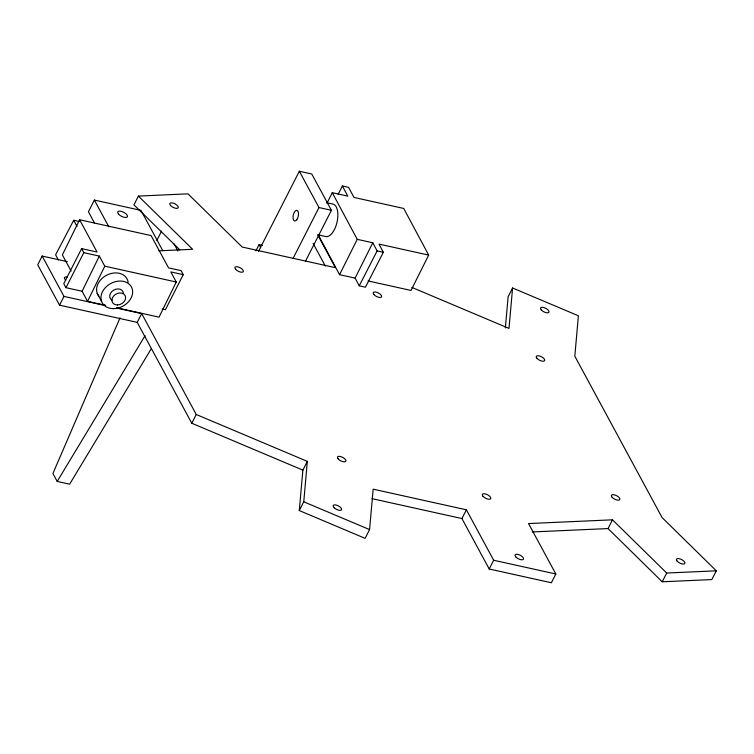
<?xml version="1.0" encoding="UTF-8"?>
<svg xmlns="http://www.w3.org/2000/svg" width="754" height="754" viewBox="0 0 754 754"><rect width="100%" height="100%" fill="white"/><g stroke="black" fill="none" stroke-linecap="round" stroke-linejoin="round"><path stroke-width="1.13" d="M372.099 498.677L461.929 518.554L489.214 568.997L551.362 582.757L555.83 574.001L493.672 560.241L466.387 509.808L373.155 489.167L369.573 529.591L365.115 538.347L299.291 510.562L302.882 470.138L307.34 461.382L196.247 414.493L141.686 313.607L116.55 308.047M299.291 510.562L303.758 501.806L307.34 461.382M505.359 327.933L508.121 296.746L512.579 287.99L578.393 315.775L574.812 356.199L662.116 517.602L716.3 570.825L711.842 579.581L662.229 581.786L608.044 528.573L532.249 531.956M512.579 287.99L508.997 328.414L411.854 287.406M120.046 317.792L52.921 473.493L57.21 481.429L69.641 484.181L151.431 348.471M162.185 308.98L165.418 309.687L183.26 274.673L181.073 270.629L168.538 267.858L151.083 235.578L79.594 219.753L62.375 254.918L71.102 271.054M82.101 291.251L99.33 256.096L83.807 252.656L81.62 248.622L63.779 283.645L65.966 287.679L82.101 291.251L87.558 301.336L105.711 305.361M87.558 301.336L104.787 266.181L99.33 256.096M183.26 274.673L170.809 271.911L176.266 282.005L159.047 317.161L117.059 307.868M327.066 203.08L332.269 192.694L347.811 196.134L342.382 186.002L338.178 194.221M368.075 280.94L411.015 290.441L428.687 255.106L378.97 244.098L383.343 252.279L365.454 287.208L359.234 285.832L355.106 278.113L339.564 274.682L357.245 239.338L332.269 192.694M355.106 278.113L372.778 242.779L357.245 239.338M67.294 261.629L42.158 256.058L37.7 264.814L59.528 305.172L137.219 322.363L191.789 423.248L302.882 470.138M162.76 250.658L140.979 210.385L94.363 200.064L88.416 211.742L94.57 223.118M65.966 287.679L83.807 252.656M59.528 305.172L63.986 296.416L42.158 256.058M317.594 234.692L335.426 267.67L242.194 247.039L187.972 193.844L138.406 196.087L133.939 204.843L179.82 249.857M156.841 240.422L161.629 231.026M137.219 322.363L141.686 313.607M255.908 250.846L259.074 244.626L262.505 245.436M258.443 251.497L299.338 171.243L311.77 173.995L331.411 210.309L305.389 261.384M191.789 423.248L196.247 414.493M292.957 258.631L318.98 207.557L299.338 171.243M461.929 518.554L466.387 509.808M489.214 568.997L493.672 560.241M608.044 528.573L612.512 519.817L666.696 573.031L716.3 570.825M662.229 581.786L666.696 573.031M359.234 285.832L377.132 250.903L372.778 242.779M79.368 221.525L73.713 220.281L55.617 254.824L58.388 259.998M57.21 481.429L145.06 335.662M158.915 250.818L192.619 249.282L138.406 196.087M612.512 519.817L528.545 523.559L555.83 574.001M342.382 186.002L348.602 187.378L353.994 197.444L403.72 208.453L428.687 255.106M326.397 202.619L333.23 204.136A16.626 7.87 -77.5 0 1 336.944 222.543A16.626 7.87 -77.5 0 1 325.539 236.464L318.706 234.946M318.98 207.557L331.411 210.309M377.132 250.903L383.343 252.279M81.62 248.622L97.059 252.034L79.594 219.753M104.787 266.181L176.266 282.005M63.986 296.416L105.117 305.521M303.758 501.806L369.573 529.591M313.127 243.448L325.389 266.124M174.108 243.966L177.925 251.025M94.363 200.064L108.906 226.954M97.2 293.334L101.602 301.468M73.713 220.281L77.049 226.492M318.48 235.286L339.564 274.682M259.074 244.626L260.686 247.698M65.824 280.215A4.694 1.989 27 0 1 67.191 277.057M112.092 300.205A7.229 5.589 -28.4 0 1 113.449 290.281A7.229 5.589 -28.4 0 1 123.439 293.202M98.878 296.237A16.626 12.846 -28.4 0 1 107.275 274.908A16.626 12.846 -28.4 0 1 128.152 282.298M296.784 219.725A5.419 2.564 -77.5 0 0 297.51 210.658A5.419 2.564 -77.5 0 0 293.042 216.624A5.419 2.564 -77.5 0 0 296.784 219.725M118.501 214.089A5.419 2.29 27 0 0 127.04 217.171A5.419 2.29 27 0 0 122.205 211.648A5.419 2.29 27 0 0 118.501 214.089M541.231 309.866A4.694 1.989 27 0 0 548.62 312.533A4.694 1.989 27 0 0 544.435 307.745A4.694 1.989 27 0 0 541.231 309.866M373.88 294.541A4.694 1.989 27 0 0 381.279 297.217A4.694 1.989 27 0 0 377.094 292.429A4.694 1.989 27 0 0 373.88 294.541M170.498 205.427A4.694 1.989 27 0 0 177.897 208.095A4.694 1.989 27 0 0 173.712 203.307A4.694 1.989 27 0 0 170.498 205.427M677.12 561.099A4.694 1.989 27 0 0 684.519 563.775A4.694 1.989 27 0 0 680.334 558.987A4.694 1.989 27 0 0 677.12 561.099M515.755 556.848A4.694 1.989 27 0 0 523.153 559.525A4.694 1.989 27 0 0 518.969 554.727A4.694 1.989 27 0 0 515.755 556.848M334.22 507.819A4.694 1.989 27 0 0 341.468 509.902A4.694 1.989 27 0 0 336.454 505.114A4.694 1.989 27 0 0 334.22 507.819M483.022 496.321A4.694 1.989 27 0 0 490.411 498.997A4.694 1.989 27 0 0 486.226 494.2A4.694 1.989 27 0 0 483.022 496.321M338.15 458.894A4.694 1.989 27 0 0 345.539 461.571A4.694 1.989 27 0 0 341.355 456.783A4.694 1.989 27 0 0 338.15 458.894M536.933 358.291A4.694 1.989 27 0 0 544.331 360.959A4.694 1.989 27 0 0 540.147 356.171A4.694 1.989 27 0 0 536.933 358.291M612.097 497.235A4.694 1.989 27 0 0 619.496 499.911A4.694 1.989 27 0 0 615.311 495.124A4.694 1.989 27 0 0 612.097 497.235M235.587 269.282A4.694 1.989 27 0 0 242.986 271.958A4.694 1.989 27 0 0 238.801 267.17A4.694 1.989 27 0 0 235.587 269.282M113.072 308.631A16.626 12.846 -28.4 0 0 132.007 288.226A16.626 12.846 -28.4 0 0 105.324 287.679A16.626 12.846 -28.4 0 0 113.072 308.631M117.492 304.955A7.229 5.589 -28.4 0 0 125.249 295.804A7.229 5.589 -28.4 0 0 113.524 296.124A7.229 5.589 -28.4 0 0 117.492 304.955"/></g></svg>
